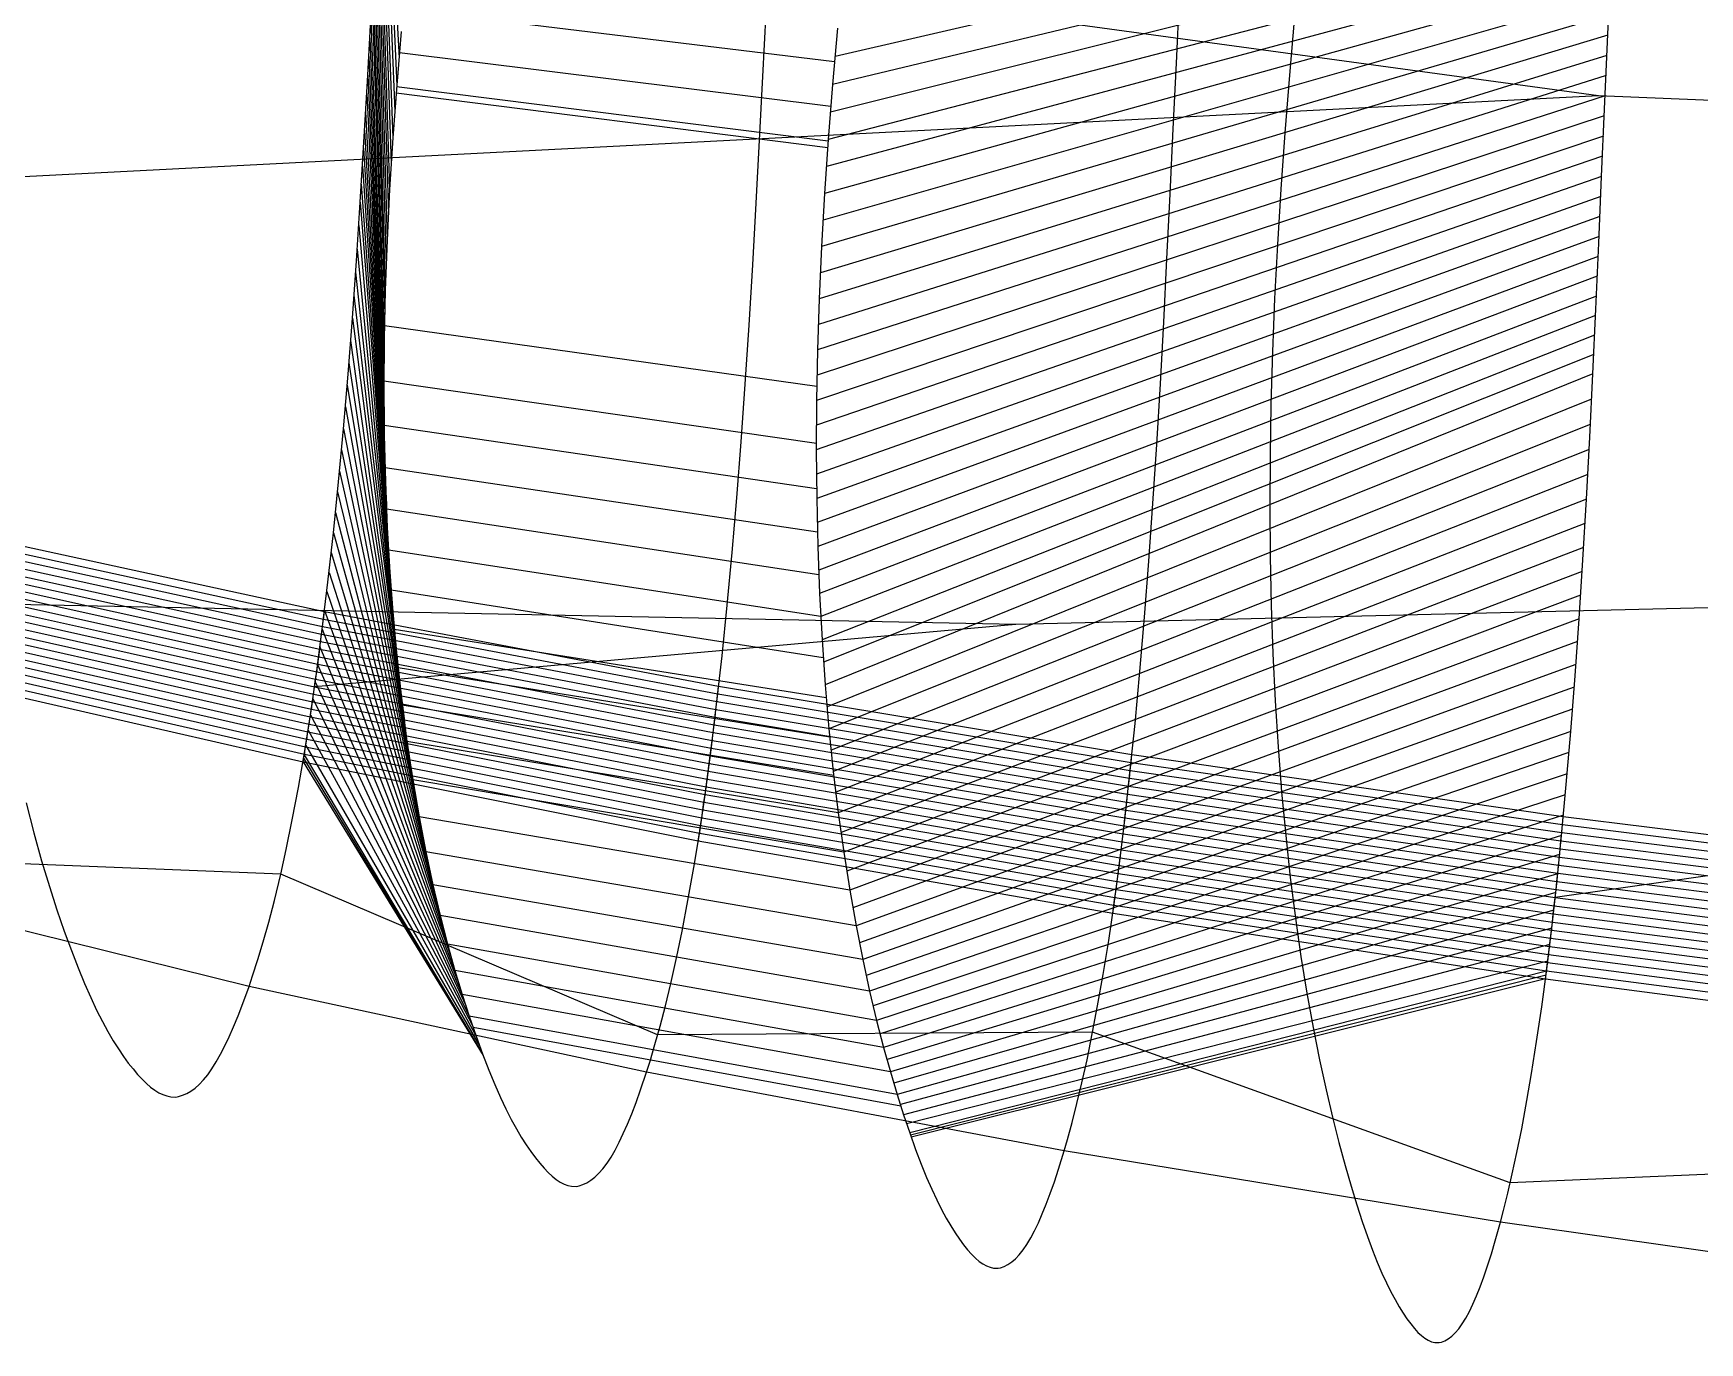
# Model space of a CAD drawing. Extents: x -427 to 427, y 0 to 209.
# Drawn here: x -303.1 to -225.8, y 16.3 to 77.1 of the extents above; entities that cross this region are included whole.
import ezdxf

# ---------------------------------------------------------------- set-up
doc = ezdxf.new("R2010")
doc.units = 0

msp = doc.modelspace()

# ---------------------------------------------------------------- linework, layer by layer
at = {"layer": 'default', "color": 3, "linetype": 'CONTINUOUS'}
for p, q in [((-230.472, 74.149, 360.94), (-349.697, 90.433, 255.488)), ((-230.056, 76.65, 65.125), (-229.923, 79.741, 65.165)), ((-250.062, 75.667, 75.296), (-249.916, 78.711, 75.333)), ((-287.609, 74.831, 97.842), (-287.444, 77.703, 97.867)), ((-269.254, 75.045, 86.235), (-269.097, 78.018, 86.265)), ((-230.191, 73.536, 65.083), (-230.056, 76.65, 65.125)), ((-269.41, 72.09, 86.205), (-269.254, 75.045, 86.235)), ((-250.208, 72.617, 75.26), (-250.062, 75.667, 75.296)), ((-287.775, 71.999, 97.812), (-287.609, 74.831, 97.842)), ((-230.472, 74.149, 360.94), (-315.382, 69.785, 225.399)), ((-230.326, 70.416, 65.041), (-230.191, 73.536, 65.083)), ((-287.944, 69.22, 97.773), (-287.775, 71.999, 97.812)), ((-269.567, 69.175, 86.17), (-269.41, 72.09, 86.205)), ((-250.353, 69.584, 75.224), (-250.208, 72.617, 75.26)), ((-230.461, 67.313, 64.999), (-230.326, 70.416, 65.041)), ((-288.121, 66.5, 97.718), (-287.944, 69.22, 97.773)), ((-269.728, 66.315, 86.124), (-269.567, 69.175, 86.17)), ((-250.5, 66.593, 75.182), (-250.353, 69.584, 75.224)), ((-230.596, 64.253, 64.952), (-230.461, 67.313, 64.999)), ((-250.65, 63.659, 75.129), (-250.5, 66.593, 75.182)), ((-288.309, 63.839, 97.645), (-288.121, 66.5, 97.718)), ((-269.897, 63.516, 86.063), (-269.728, 66.315, 86.124)), ((-230.735, 61.251, 64.893), (-230.596, 64.253, 64.952)), ((-288.508, 61.239, 97.55), (-288.309, 63.839, 97.645)), ((-270.075, 60.778, 85.981), (-269.897, 63.516, 86.063)), ((-250.807, 60.788, 75.06), (-250.65, 63.659, 75.129)), ((-288.72, 58.706, 97.431), (-288.508, 61.239, 97.55)), ((-230.881, 58.313, 64.817), (-230.735, 61.251, 64.893)), ((-270.264, 58.101, 85.877), (-270.075, 60.778, 85.981)), ((-250.974, 57.978, 74.97), (-250.807, 60.788, 75.06)), ((-288.946, 56.249, 97.287), (-288.72, 58.706, 97.431)), ((-270.466, 55.495, 85.748), (-270.264, 58.101, 85.877)), ((-231.035, 55.439, 64.718), (-230.881, 58.313, 64.817)), ((-251.151, 55.231, 74.855), (-250.974, 57.978, 74.97)), ((-289.187, 53.873, 97.116), (-288.946, 56.249, 97.287)), ((-270.682, 52.966, 85.592), (-270.466, 55.495, 85.748)), ((-251.339, 52.557, 74.715), (-251.151, 55.231, 74.855)), ((-231.199, 52.629, 64.595), (-231.035, 55.439, 64.718)), ((-289.44, 51.588, 96.92), (-289.187, 53.873, 97.116)), ((-270.911, 50.52, 85.407), (-270.682, 52.966, 85.592)), ((-231.374, 49.892, 64.444), (-231.199, 52.629, 64.595)), ((-251.541, 49.962, 74.546), (-251.339, 52.557, 74.715)), ((-289.704, 49.41, 96.701), (-289.44, 51.588, 96.92)), ((-167.082, 51.797, 294.423), (-257.508, 49.631, 162.444)), ((-271.152, 48.168, 85.196), (-270.911, 50.52, 85.407)), ((-251.756, 47.451, 74.347), (-251.541, 49.962, 74.546)), ((-231.56, 47.236, 64.263), (-231.374, 49.892, 64.444)), ((-289.975, 47.351, 96.462), (-289.704, 49.41, 96.701)), ((-271.404, 45.925, 84.961), (-271.152, 48.168, 85.196)), ((-290.25, 45.428, 96.207), (-289.975, 47.351, 96.462)), ((-251.982, 45.037, 74.12), (-251.756, 47.451, 74.347)), ((-231.759, 44.667, 64.052), (-231.56, 47.236, 64.263)), ((-271.663, 43.805, 84.704), (-271.404, 45.925, 84.961)), ((-290.526, 43.666, 95.941), (-290.25, 45.428, 96.207)), ((-252.218, 42.736, 73.868), (-251.982, 45.037, 74.12)), ((-231.969, 42.197, 63.81), (-231.759, 44.667, 64.052)), ((-290.806, 42.056, 95.656), (-290.526, 43.666, 95.941)), ((-271.926, 41.827, 84.432), (-271.663, 43.805, 84.704)), ((-252.461, 40.56, 73.594), (-252.218, 42.736, 73.868)), ((-291.096, 40.568, 95.349), (-290.806, 42.056, 95.656)), ((-272.189, 40.011, 84.147), (-271.926, 41.827, 84.432)), ((-232.188, 39.842, 63.542), (-231.969, 42.197, 63.81)), ((-291.384, 39.192, 95.036), (-291.096, 40.568, 95.349)), ((-252.708, 38.529, 73.303), (-252.461, 40.56, 73.594)), ((-272.457, 38.354, 83.842), (-272.189, 40.011, 84.147)), ((-232.414, 37.615, 63.252), (-232.188, 39.842, 63.542)), ((-291.636, 38.038, 94.757), (-291.384, 39.192, 95.036)), ((-272.734, 36.822, 83.515), (-272.457, 38.354, 83.842)), ((-252.955, 36.666, 72.998), (-252.708, 38.529, 73.303)), ((-232.642, 35.536, 62.944), (-232.414, 37.615, 63.252)), ((-273.009, 35.404, 83.181), (-272.734, 36.822, 83.515)), ((-253.206, 34.964, 72.674), (-252.955, 36.666, 72.998)), ((-273.251, 34.215, 82.883), (-273.009, 35.404, 83.181)), ((-253.466, 33.391, 72.325), (-253.206, 34.964, 72.674)), ((-232.871, 33.629, 62.622), (-232.642, 35.536, 62.944)), ((-253.725, 31.935, 71.97), (-253.466, 33.391, 72.325)), ((-233.105, 31.888, 62.279), (-232.871, 33.629, 62.622)), ((-253.952, 30.715, 71.654), (-253.725, 31.935, 71.97)), ((-233.346, 30.277, 61.911), (-233.105, 31.888, 62.279)), ((-233.586, 28.787, 61.536), (-233.346, 30.277, 61.911)), ((-233.797, 27.537, 61.203), (-233.586, 28.787, 61.536))]:
    msp.add_line(p, q, dxfattribs=at)
at = {"layer": 'default', "color": 5, "linetype": 'CONTINUOUS'}
for p, q in [((-286.812, 88.884, 97.952), (-286.142, 75.897, 59.26)), ((-286.859, 88.035, 97.948), (-286.249, 74.652, 59.183)), ((-286.905, 87.185, 97.943), (-286.339, 73.43, 59.128)), ((-286.952, 86.336, 97.939), (-286.43, 72.209, 59.074)), ((-287, 85.477, 97.932), (-286.505, 71.01, 59.043)), ((-287.049, 84.619, 97.925), (-286.58, 69.811, 59.013)), ((-287.098, 83.761, 97.919), (-286.638, 68.633, 59.006)), ((-287.147, 82.898, 97.911), (-286.697, 67.455, 59)), ((-287.197, 82.033, 97.904), (-286.739, 66.297, 59.019)), ((-287.246, 81.168, 97.896), (-286.78, 65.139, 59.038)), ((-287.296, 80.303, 97.888), (-286.806, 64, 59.082)), ((-287.345, 79.436, 97.881), (-286.831, 62.861, 59.127)), ((-287.395, 78.57, 97.874), (-286.839, 61.74, 59.197)), ((-287.444, 77.703, 97.867), (-286.847, 60.62, 59.267)), ((-244.584, 77.852, 35.694), (-244.82, 75.114, 35.419)), ((-287.494, 76.842, 97.859), (-286.837, 59.518, 59.363)), ((-286.036, 77.143, 59.338), (-286.249, 74.652, 59.183)), ((-265.794, 77.291, 47.051), (-266.021, 74.678, 46.836)), ((-287.543, 75.98, 97.852), (-286.828, 58.416, 59.459)), ((-287.592, 75.118, 97.844), (-286.802, 57.333, 59.581)), ((-244.82, 75.114, 35.419), (-245.031, 72.44, 35.19)), ((-287.642, 74.265, 97.836), (-286.776, 56.249, 59.703)), ((-286.249, 74.652, 59.183), (-286.43, 72.209, 59.074)), ((-266.021, 74.678, 46.836), (-266.221, 72.121, 46.668)), ((-287.692, 73.415, 97.827), (-286.732, 55.185, 59.851)), ((-287.742, 72.565, 97.818), (-286.689, 54.12, 59.998)), ((-286.43, 72.209, 59.074), (-286.58, 69.811, 59.013)), ((-266.221, 72.121, 46.668), (-266.39, 69.615, 46.55)), ((-245.031, 72.44, 35.19), (-245.216, 69.824, 35.011)), ((-287.792, 71.721, 97.808), (-286.629, 53.077, 60.171)), ((-287.843, 70.887, 97.796), (-286.569, 52.033, 60.344)), ((-287.893, 70.053, 97.784), (-286.493, 51.013, 60.541)), ((-286.58, 69.811, 59.013), (-286.697, 67.455, 59)), ((-266.39, 69.615, 46.55), (-266.53, 67.155, 46.481)), ((-245.216, 69.824, 35.011), (-245.373, 67.259, 34.883)), ((-287.944, 69.22, 97.773), (-286.416, 49.993, 60.738)), ((-288.015, 68.132, 97.751), (-286.324, 48.998, 60.958)), ((-286.697, 67.455, 59), (-286.78, 65.139, 59.038)), ((-288.086, 67.044, 97.729), (-286.232, 48.004, 61.179)), ((-266.53, 67.155, 46.481), (-266.639, 64.738, 46.465)), ((-245.373, 67.259, 34.883), (-245.503, 64.742, 34.808)), ((-288.159, 65.968, 97.704), (-286.124, 47.038, 61.421)), ((-286.78, 65.139, 59.038), (-286.831, 62.861, 59.127)), ((-288.234, 64.904, 97.674), (-286.017, 46.072, 61.664)), ((-266.639, 64.738, 46.465), (-266.717, 62.361, 46.501)), ((-245.503, 64.742, 34.808), (-245.603, 62.269, 34.788)), ((-288.309, 63.839, 97.645), (-285.895, 45.138, 61.927)), ((-288.389, 62.799, 97.607), (-285.774, 44.204, 62.19)), ((-286.831, 62.861, 59.127), (-286.847, 60.62, 59.267)), ((-266.717, 62.361, 46.501), (-266.763, 60.024, 46.591)), ((-245.603, 62.269, 34.788), (-245.675, 59.839, 34.823)), ((-288.468, 61.759, 97.569), (-285.64, 43.308, 62.47)), ((-288.551, 60.732, 97.526), (-285.505, 42.411, 62.75)), ((-286.847, 60.62, 59.267), (-286.828, 58.416, 59.459)), ((-288.635, 59.719, 97.479), (-285.36, 41.556, 63.045)), ((-266.763, 60.024, 46.591), (-266.776, 57.726, 46.736)), ((-245.675, 59.839, 34.823), (-245.717, 57.448, 34.915)), ((-288.72, 58.706, 97.431), (-285.214, 40.701, 63.34)), ((-286.828, 58.416, 59.459), (-286.776, 56.249, 59.703)), ((-288.811, 57.724, 97.374), (-285.058, 39.891, 63.649)), ((-266.776, 57.726, 46.736), (-266.758, 55.465, 46.935)), ((-245.717, 57.448, 34.915), (-245.729, 55.097, 35.064)), ((-288.901, 56.741, 97.316), (-284.902, 39.081, 63.957)), ((-288.994, 55.774, 97.253), (-284.738, 38.317, 64.275)), ((-286.776, 56.249, 59.703), (-286.689, 54.12, 59.998)), ((-266.758, 55.465, 46.935), (-266.707, 53.243, 47.19)), ((-245.729, 55.097, 35.064), (-245.712, 52.785, 35.271)), ((-289.09, 54.823, 97.185), (-284.574, 37.554, 64.593)), ((-289.187, 53.873, 97.116), (-284.404, 36.84, 64.916)), ((-286.689, 54.12, 59.998), (-286.569, 52.033, 60.344)), ((-289.288, 52.959, 97.038), (-284.235, 36.126, 65.24)), ((-266.707, 53.243, 47.19), (-266.624, 51.06, 47.499)), ((-245.712, 52.785, 35.271), (-245.664, 50.512, 35.535)), ((-289.389, 52.045, 96.959), (-284.062, 35.463, 65.563)), ((-286.569, 52.033, 60.344), (-286.416, 49.993, 60.738)), ((-289.493, 51.152, 96.876), (-283.89, 34.801, 65.886)), ((-266.624, 51.06, 47.499), (-266.51, 48.919, 47.86)), ((-257.508, 49.631, 162.444), (-307.451, 50.618, 108.699)), ((-289.598, 50.281, 96.788), (-283.718, 34.191, 66.206)), ((-245.664, 50.512, 35.535), (-245.586, 48.279, 35.857)), ((-257.508, 49.631, 162.444), (-290.063, 46.737, 96.381)), ((-286.416, 49.993, 60.738), (-286.232, 48.004, 61.179)), ((-289.704, 49.41, 96.701), (-283.546, 33.58, 66.525)), ((-266.51, 48.919, 47.86), (-266.365, 46.827, 48.274)), ((-289.812, 48.586, 96.605), (-283.377, 33.022, 66.836)), ((-286.232, 48.004, 61.179), (-286.017, 46.072, 61.664)), ((-245.586, 48.279, 35.857), (-245.48, 46.091, 36.234)), ((-289.921, 47.762, 96.51), (-283.208, 32.464, 67.147)), ((-290.03, 46.966, 96.411), (-283.044, 31.956, 67.445)), ((-266.365, 46.827, 48.274), (-266.19, 44.788, 48.737)), ((-290.14, 46.197, 96.309), (-282.88, 31.448, 67.744)), ((-286.017, 46.072, 61.664), (-285.774, 44.204, 62.19)), ((-245.48, 46.091, 36.234), (-245.344, 43.952, 36.666)), ((-290.25, 45.428, 96.207), (-282.723, 30.988, 68.029)), ((-290.361, 44.723, 96.101), (-282.566, 30.528, 68.313)), ((-285.774, 44.204, 62.19), (-285.505, 42.411, 62.75)), ((-266.19, 44.788, 48.737), (-265.987, 42.808, 49.246)), ((-290.569, 43.419, 95.897), (-282.251, 29.661, 68.879)), ((-290.54, 43.583, 95.926), (-282.266, 29.7, 68.852)), ((-290.471, 44.018, 95.994), (-282.416, 30.114, 68.583)), ((-245.344, 43.952, 36.666), (-245.181, 41.867, 37.15)), ((-290.598, 43.254, 95.868), (-282.236, 29.622, 68.906)), ((-265.987, 42.808, 49.246), (-265.757, 40.894, 49.799)), ((-285.505, 42.411, 62.75), (-285.214, 40.701, 63.34)), ((-245.181, 41.867, 37.15), (-244.991, 39.842, 37.683)), ((-303.443, 41.345, 77.514), (-303.09, 39.955, 78.125)), ((-203.216, 41.132, 138.922), (-232.487, 36.952, 63.154)), ((-285.214, 40.701, 63.34), (-284.902, 39.081, 63.957)), ((-265.757, 40.894, 49.799), (-265.503, 39.055, 50.388)), ((-303.09, 39.955, 78.125), (-302.731, 38.665, 78.736)), ((-244.991, 39.842, 37.683), (-244.777, 37.886, 38.261)), ((-284.902, 39.081, 63.957), (-284.574, 37.554, 64.593)), ((-265.503, 39.055, 50.388), (-265.227, 37.303, 51.01)), ((-302.731, 38.665, 78.736), (-302.373, 37.477, 79.339)), ((-302.373, 37.477, 79.339), (-302.021, 36.39, 79.926)), ((-284.574, 37.554, 64.593), (-284.235, 36.126, 65.24)), ((-265.227, 37.303, 51.01), (-264.932, 35.643, 51.659)), ((-244.777, 37.886, 38.261), (-244.54, 36.007, 38.877)), ((-302.021, 36.39, 79.926), (-301.679, 35.401, 80.491)), ((-284.235, 36.126, 65.24), (-283.89, 34.801, 65.886)), ((-264.932, 35.643, 51.659), (-264.622, 34.078, 52.329)), ((-244.54, 36.007, 38.877), (-244.284, 34.216, 39.528)), ((-301.679, 35.401, 80.491), (-301.352, 34.505, 81.028)), ((-301.352, 34.505, 81.028), (-301.04, 33.698, 81.538)), ((-283.89, 34.801, 65.886), (-283.546, 33.58, 66.525)), ((-264.622, 34.078, 52.329), (-264.302, 32.615, 53.01)), ((-244.284, 34.216, 39.528), (-244.009, 32.519, 40.208)), ((-301.04, 33.698, 81.538), (-300.741, 32.973, 82.022)), ((-283.546, 33.58, 66.525), (-283.208, 32.464, 67.147)), ((-300.741, 32.973, 82.022), (-300.454, 32.322, 82.483)), ((-293.39, 32.036, 92.675), (-293.105, 32.836, 93.027)), ((-264.302, 32.615, 53.01), (-263.976, 31.258, 53.692)), ((-244.009, 32.519, 40.208), (-243.72, 30.921, 40.91)), ((-300.454, 32.322, 82.483), (-300.178, 31.737, 82.924)), ((-300.178, 31.737, 82.924), (-299.912, 31.211, 83.346)), ((-293.608, 31.476, 92.403), (-293.39, 32.036, 92.675)), ((-283.208, 32.464, 67.147), (-282.88, 31.448, 67.744)), ((-299.912, 31.211, 83.346), (-299.655, 30.738, 83.75)), ((-294.03, 30.501, 91.866), (-293.822, 30.967, 92.132)), ((-293.822, 30.967, 92.132), (-293.608, 31.476, 92.403)), ((-282.88, 31.448, 67.744), (-282.566, 30.528, 68.313)), ((-263.976, 31.258, 53.692), (-263.652, 30.008, 54.364)), ((-299.655, 30.738, 83.75), (-299.407, 30.314, 84.138)), ((-299.407, 30.314, 84.138), (-299.166, 29.933, 84.513)), ((-294.232, 30.073, 91.608), (-294.03, 30.501, 91.866)), ((-282.566, 30.528, 68.313), (-282.266, 29.7, 68.852)), ((-243.72, 30.921, 40.91), (-243.422, 29.426, 41.623)), ((-299.166, 29.933, 84.513), (-298.933, 29.59, 84.874)), ((-298.933, 29.59, 84.874), (-298.707, 29.281, 85.223)), ((-294.627, 29.333, 91.093), (-294.43, 29.684, 91.351)), ((-294.43, 29.684, 91.351), (-294.232, 30.073, 91.608)), ((-282.266, 29.7, 68.852), (-281.978, 28.955, 69.365)), ((-263.652, 30.008, 54.364), (-263.332, 28.865, 55.02)), ((-243.422, 29.426, 41.623), (-243.119, 28.039, 42.337)), ((-298.707, 29.281, 85.223), (-298.488, 29.004, 85.559)), ((-298.488, 29.004, 85.559), (-298.275, 28.755, 85.883)), ((-298.275, 28.755, 85.883), (-298.069, 28.531, 86.197)), ((-295.216, 28.495, 90.307), (-295.02, 28.739, 90.572)), ((-295.02, 28.739, 90.572), (-294.824, 29.018, 90.834)), ((-294.824, 29.018, 90.834), (-294.627, 29.333, 91.093)), ((-281.978, 28.955, 69.365), (-281.703, 28.287, 69.854)), ((-274.929, 28.032, 80.666), (-274.656, 28.857, 81.04)), ((-263.332, 28.865, 55.02), (-263.023, 27.825, 55.65)), ((-298.069, 28.531, 86.197), (-297.868, 28.333, 86.501)), ((-297.868, 28.333, 86.501), (-297.671, 28.163, 86.797)), ((-297.671, 28.163, 86.797), (-297.477, 28.019, 87.087)), ((-297.477, 28.019, 87.087), (-297.286, 27.902, 87.37)), ((-297.286, 27.902, 87.37), (-297.099, 27.813, 87.646)), ((-296.189, 27.785, 88.958), (-295.999, 27.867, 89.226)), ((-295.999, 27.867, 89.226), (-295.806, 27.976, 89.496)), ((-295.806, 27.976, 89.496), (-295.61, 28.115, 89.767)), ((-295.61, 28.115, 89.767), (-295.414, 28.288, 90.038)), ((-295.414, 28.288, 90.038), (-295.216, 28.495, 90.307)), ((-281.703, 28.287, 69.854), (-281.438, 27.687, 70.32)), ((-275.137, 27.454, 80.377), (-274.929, 28.032, 80.666)), ((-243.119, 28.039, 42.337), (-242.817, 26.763, 43.043)), ((-297.099, 27.813, 87.646), (-296.915, 27.752, 87.915)), ((-296.915, 27.752, 87.915), (-296.734, 27.716, 88.178)), ((-296.734, 27.716, 88.178), (-296.502, 27.704, 88.514)), ((-296.502, 27.704, 88.514), (-296.375, 27.73, 88.695)), ((-296.375, 27.73, 88.695), (-296.189, 27.785, 88.958)), ((-281.438, 27.687, 70.32), (-281.182, 27.148, 70.767)), ((-281.182, 27.148, 70.767), (-280.936, 26.662, 71.195)), ((-275.342, 26.93, 80.089), (-275.137, 27.454, 80.377)), ((-263.023, 27.825, 55.65), (-262.726, 26.883, 56.249)), ((-280.936, 26.662, 71.195), (-280.698, 26.227, 71.607)), ((-275.735, 26.008, 79.531), (-275.542, 26.449, 79.806)), ((-275.542, 26.449, 79.806), (-275.342, 26.93, 80.089)), ((-262.726, 26.883, 56.249), (-262.443, 26.035, 56.818)), ((-242.817, 26.763, 43.043), (-242.519, 25.595, 43.729)), ((-280.698, 26.227, 71.607), (-280.467, 25.836, 72.004)), ((-280.467, 25.836, 72.004), (-280.243, 25.485, 72.387)), ((-276.114, 25.244, 78.984), (-275.925, 25.606, 79.259)), ((-275.925, 25.606, 79.259), (-275.735, 26.008, 79.531)), ((-262.443, 26.035, 56.818), (-262.172, 25.273, 57.359)), ((-242.519, 25.595, 43.729), (-242.231, 24.533, 44.39)), ((-280.243, 25.485, 72.387), (-280.026, 25.168, 72.756)), ((-280.026, 25.168, 72.756), (-279.816, 24.884, 73.112)), ((-279.816, 24.884, 73.112), (-279.612, 24.629, 73.456)), ((-276.49, 24.631, 78.431), (-276.302, 24.919, 78.709)), ((-276.302, 24.919, 78.709), (-276.114, 25.244, 78.984)), ((-262.172, 25.273, 57.359), (-261.912, 24.589, 57.874)), ((-255.53, 24.363, 69.301), (-255.273, 25.211, 69.698)), ((-279.612, 24.629, 73.456), (-279.414, 24.4, 73.789)), ((-279.414, 24.4, 73.789), (-279.221, 24.198, 74.111)), ((-279.221, 24.198, 74.111), (-279.032, 24.024, 74.425)), ((-279.032, 24.024, 74.425), (-278.846, 23.877, 74.732)), ((-277.243, 23.841, 77.288), (-277.056, 23.986, 77.576)), ((-277.056, 23.986, 77.576), (-276.867, 24.165, 77.863)), ((-276.867, 24.165, 77.863), (-276.678, 24.379, 78.149)), ((-276.678, 24.379, 78.149), (-276.49, 24.631, 78.431)), ((-261.912, 24.589, 57.874), (-261.662, 23.975, 58.366)), ((-255.725, 23.77, 68.995), (-255.53, 24.363, 69.301)), ((-242.231, 24.533, 44.39), (-241.955, 23.571, 45.018)), ((-278.846, 23.877, 74.732), (-278.663, 23.757, 75.032)), ((-278.663, 23.757, 75.032), (-278.483, 23.667, 75.325)), ((-278.483, 23.667, 75.325), (-278.307, 23.605, 75.611)), ((-278.307, 23.605, 75.611), (-278.134, 23.569, 75.89)), ((-278.134, 23.569, 75.89), (-277.91, 23.558, 76.246)), ((-277.91, 23.558, 76.246), (-277.789, 23.585, 76.438)), ((-277.789, 23.585, 76.438), (-277.611, 23.643, 76.717)), ((-277.611, 23.643, 76.717), (-277.429, 23.728, 77.001)), ((-277.429, 23.728, 77.001), (-277.243, 23.841, 77.288)), ((-261.662, 23.975, 58.366), (-261.421, 23.422, 58.838)), ((-261.421, 23.422, 58.838), (-261.189, 22.926, 59.289)), ((-256.106, 22.737, 68.39), (-255.918, 23.23, 68.69)), ((-255.918, 23.23, 68.69), (-255.725, 23.77, 68.995)), ((-241.955, 23.571, 45.018), (-241.692, 22.705, 45.615)), ((-261.189, 22.926, 59.289), (-260.964, 22.481, 59.724)), ((-260.964, 22.481, 59.724), (-260.746, 22.081, 60.143)), ((-256.288, 22.283, 68.098), (-256.106, 22.737, 68.39)), ((-241.692, 22.705, 45.615), (-241.44, 21.927, 46.182)), ((-260.746, 22.081, 60.143), (-260.535, 21.722, 60.547)), ((-260.535, 21.722, 60.547), (-260.33, 21.399, 60.937)), ((-256.644, 21.497, 67.519), (-256.467, 21.869, 67.81)), ((-256.467, 21.869, 67.81), (-256.288, 22.283, 68.098)), ((-241.44, 21.927, 46.182), (-241.198, 21.229, 46.722)), ((-235.263, 21.032, 58.724), (-235.024, 21.9, 59.142)), ((-260.33, 21.399, 60.937), (-260.132, 21.108, 61.313)), ((-260.132, 21.108, 61.313), (-259.94, 20.848, 61.676)), ((-256.998, 20.866, 66.933), (-256.821, 21.163, 67.227)), ((-256.821, 21.163, 67.227), (-256.644, 21.497, 67.519)), ((-241.198, 21.229, 46.722), (-240.965, 20.602, 47.239)), ((-235.445, 20.424, 58.401), (-235.263, 21.032, 58.724)), ((-259.94, 20.848, 61.676), (-259.753, 20.614, 62.027)), ((-259.753, 20.614, 62.027), (-259.571, 20.408, 62.367)), ((-259.571, 20.408, 62.367), (-259.393, 20.23, 62.699)), ((-259.393, 20.23, 62.699), (-259.218, 20.08, 63.023)), ((-257.708, 20.052, 65.724), (-257.531, 20.202, 66.029)), ((-257.531, 20.202, 66.029), (-257.354, 20.386, 66.333)), ((-257.354, 20.386, 66.333), (-257.176, 20.607, 66.635)), ((-257.176, 20.607, 66.635), (-256.998, 20.866, 66.933)), ((-240.965, 20.602, 47.239), (-240.741, 20.039, 47.733)), ((-235.624, 19.872, 58.08), (-235.445, 20.424, 58.401)), ((-259.218, 20.08, 63.023), (-259.045, 19.958, 63.34)), ((-259.045, 19.958, 63.34), (-258.876, 19.867, 63.65)), ((-258.876, 19.867, 63.65), (-258.71, 19.804, 63.952)), ((-258.71, 19.804, 63.952), (-258.546, 19.768, 64.246)), ((-258.546, 19.768, 64.246), (-258.336, 19.759, 64.623)), ((-258.336, 19.759, 64.623), (-258.221, 19.786, 64.826)), ((-258.221, 19.786, 64.826), (-258.054, 19.847, 65.121)), ((-258.054, 19.847, 65.121), (-257.882, 19.935, 65.421)), ((-257.882, 19.935, 65.421), (-257.708, 20.052, 65.724)), ((-240.741, 20.039, 47.733), (-240.525, 19.532, 48.207)), ((-240.525, 19.532, 48.207), (-240.316, 19.078, 48.663)), ((-235.968, 18.9, 57.458), (-235.799, 19.365, 57.765)), ((-235.799, 19.365, 57.765), (-235.624, 19.872, 58.08)), ((-240.316, 19.078, 48.663), (-240.113, 18.67, 49.102)), ((-240.113, 18.67, 49.102), (-239.916, 18.304, 49.526)), ((-236.133, 18.476, 57.154), (-235.968, 18.9, 57.458)), ((-239.916, 18.304, 49.526), (-239.726, 17.974, 49.935)), ((-239.726, 17.974, 49.935), (-239.542, 17.679, 50.33)), ((-236.463, 17.752, 56.542), (-236.299, 18.095, 56.849)), ((-236.299, 18.095, 56.849), (-236.133, 18.476, 57.154)), ((-239.542, 17.679, 50.33), (-239.363, 17.413, 50.711)), ((-239.363, 17.413, 50.711), (-239.189, 17.175, 51.079)), ((-239.189, 17.175, 51.079), (-239.02, 16.965, 51.436)), ((-236.958, 16.955, 55.602), (-236.793, 17.182, 55.919)), ((-236.793, 17.182, 55.919), (-236.628, 17.447, 56.232)), ((-236.628, 17.447, 56.232), (-236.463, 17.752, 56.542)), ((-239.02, 16.965, 51.436), (-238.854, 16.784, 51.785)), ((-238.854, 16.784, 51.785), (-238.691, 16.632, 52.125)), ((-238.691, 16.632, 52.125), (-238.531, 16.508, 52.458)), ((-238.531, 16.508, 52.458), (-238.373, 16.415, 52.783)), ((-238.373, 16.415, 52.783), (-238.219, 16.352, 53.1)), ((-238.219, 16.352, 53.1), (-238.067, 16.316, 53.409)), ((-238.067, 16.316, 53.409), (-237.871, 16.307, 53.805)), ((-237.871, 16.307, 53.805), (-237.765, 16.337, 54.018)), ((-237.765, 16.337, 54.018), (-237.609, 16.399, 54.327)), ((-237.609, 16.399, 54.327), (-237.45, 16.49, 54.643)), ((-237.45, 16.49, 54.643), (-237.287, 16.611, 54.962)), ((-237.287, 16.611, 54.962), (-237.123, 16.765, 55.282)), ((-237.123, 16.765, 55.282), (-236.958, 16.955, 55.602))]:
    msp.add_line(p, q, dxfattribs=at)
at = {"layer": 'default', "color": 1, "linetype": 'CONTINUOUS'}
for p, q in [((-229.738, 84.313, 65.201), (-265.907, 75.984, 46.944)), ((-229.773, 83.405, 65.197), (-266.021, 74.678, 46.836)), ((-229.809, 82.494, 65.192), (-266.121, 73.4, 46.752)), ((-229.847, 81.576, 65.183), (-266.221, 72.121, 46.668)), ((-229.885, 80.658, 65.174), (-266.306, 70.868, 46.609)), ((-229.923, 79.741, 65.165), (-266.39, 69.615, 46.55)), ((-229.963, 78.814, 65.153), (-266.46, 68.385, 46.515)), ((-230.003, 77.887, 65.141), (-266.53, 67.155, 46.481)), ((-230.043, 76.959, 65.129), (-266.585, 65.946, 46.473)), ((-230.083, 76.028, 65.117), (-266.639, 64.738, 46.465)), ((-230.124, 75.093, 65.104), (-266.678, 63.55, 46.483)), ((-230.164, 74.159, 65.091), (-266.717, 62.361, 46.501)), ((-36.418, 66.126, 602.557), (-230.472, 74.149, 360.94)), ((-230.205, 73.224, 65.079), (-266.74, 61.193, 46.546)), ((-230.245, 72.288, 65.066), (-266.763, 60.024, 46.591)), ((-230.286, 71.352, 65.054), (-266.769, 58.875, 46.663)), ((-230.326, 70.416, 65.041), (-266.776, 57.726, 46.736)), ((-230.367, 69.485, 65.029), (-266.767, 56.596, 46.835)), ((-230.407, 68.554, 65.016), (-266.758, 55.465, 46.935)), ((-230.447, 67.624, 65.003), (-266.732, 54.354, 47.062)), ((-230.488, 66.701, 64.99), (-266.707, 53.243, 47.19)), ((-230.529, 65.783, 64.975), (-266.666, 52.151, 47.344)), ((-230.569, 64.865, 64.961), (-266.624, 51.06, 47.499)), ((-230.61, 63.953, 64.946), (-266.567, 49.99, 47.679)), ((-230.652, 63.053, 64.928), (-266.51, 48.919, 47.86)), ((-230.694, 62.152, 64.91), (-266.438, 47.873, 48.067)), ((-230.735, 61.251, 64.893), (-266.365, 46.827, 48.274)), ((-230.794, 60.076, 64.862), (-266.278, 45.808, 48.505)), ((-230.852, 58.901, 64.832), (-266.19, 44.788, 48.737)), ((-230.912, 57.739, 64.797), (-266.089, 43.798, 48.992)), ((-230.973, 56.589, 64.758), (-265.987, 42.808, 49.246)), ((-231.035, 55.439, 64.718), (-265.872, 41.851, 49.523)), ((-231.1, 54.315, 64.669), (-265.757, 40.894, 49.799)), ((-231.166, 53.191, 64.619), (-265.63, 39.974, 50.094)), ((-231.234, 52.081, 64.565), (-265.503, 39.055, 50.388)), ((-231.304, 50.987, 64.504), (-265.365, 38.179, 50.699)), ((-231.374, 49.892, 64.444), (-265.227, 37.303, 51.01)), ((-231.448, 48.83, 64.372), (-265.08, 36.473, 51.335)), ((-231.523, 47.767, 64.3), (-264.932, 35.643, 51.659)), ((-231.6, 46.722, 64.221), (-264.777, 34.861, 51.994)), ((-231.68, 45.695, 64.136), (-264.622, 34.078, 52.329)), ((-231.759, 44.667, 64.052), (-264.462, 33.347, 52.67)), ((-231.843, 43.679, 63.955), (-264.302, 32.615, 53.01)), ((-231.927, 42.691, 63.859), (-264.139, 31.937, 53.351)), ((-232.013, 41.726, 63.757), (-263.976, 31.258, 53.692)), ((-232.101, 40.784, 63.649), (-263.814, 30.633, 54.028)), ((-232.188, 39.842, 63.542), (-263.652, 30.008, 54.364)), ((-291.636, 38.038, 94.757), (-310.045, 38.786, 106.185)), ((-232.278, 38.951, 63.426), (-263.492, 29.437, 54.692)), ((-291.924, 36.823, 94.433), (-291.636, 38.038, 94.757)), ((-274.141, 30.581, 81.733), (-291.636, 38.038, 94.757)), ((-232.369, 38.061, 63.31), (-263.332, 28.865, 55.02)), ((-293.105, 32.836, 93.027), (-310.602, 37.168, 105.578)), ((-232.459, 37.199, 63.19), (-263.177, 28.345, 55.335)), ((-292.189, 35.817, 94.125), (-291.924, 36.823, 94.433)), ((-232.551, 36.368, 63.067), (-263.023, 27.825, 55.65)), ((-292.448, 34.905, 93.82), (-292.189, 35.817, 94.125)), ((-292.696, 34.08, 93.523), (-292.448, 34.905, 93.82)), ((-232.642, 35.536, 62.944), (-262.874, 27.354, 55.95)), ((-292.936, 33.333, 93.233), (-292.696, 34.08, 93.523)), ((-273.526, 32.965, 82.538), (-273.251, 34.215, 82.883)), ((-232.734, 34.773, 62.815), (-262.726, 26.883, 56.249)), ((-293.105, 32.836, 93.027), (-292.936, 33.333, 93.233)), ((-232.826, 34.011, 62.686), (-262.585, 26.459, 56.534)), ((-232.883, 33.54, 62.604), (-262.443, 26.035, 56.818)), ((-232.907, 33.362, 62.569), (-262.409, 25.939, 56.886)), ((-274.656, 28.857, 81.04), (-293.105, 32.836, 93.027)), ((-273.78, 31.928, 82.21), (-273.526, 32.965, 82.538)), ((-232.931, 33.184, 62.534), (-262.375, 25.843, 56.954)), ((-274.027, 30.989, 81.885), (-273.78, 31.928, 82.21)), ((-274.265, 30.138, 81.569), (-274.027, 30.989, 81.885)), ((-253.952, 30.715, 71.654), (-274.141, 30.581, 81.733)), ((-254.21, 29.43, 71.287), (-253.952, 30.715, 71.654)), ((-234.574, 23.715, 59.916), (-253.952, 30.715, 71.654)), ((-274.494, 29.368, 81.26), (-274.265, 30.138, 81.569)), ((-254.449, 28.366, 70.939), (-254.21, 29.43, 71.287)), ((-274.656, 28.857, 81.04), (-274.494, 29.368, 81.26)), ((-255.273, 25.211, 69.698), (-274.656, 28.857, 81.04)), ((-254.681, 27.401, 70.594), (-254.449, 28.366, 70.939)), ((-254.905, 26.527, 70.258), (-254.681, 27.401, 70.594)), ((-234.037, 26.222, 60.816), (-233.797, 27.537, 61.203)), ((-255.121, 25.736, 69.931), (-254.905, 26.527, 70.258)), ((-255.273, 25.211, 69.698), (-255.121, 25.736, 69.931)), ((-234.259, 25.132, 60.449), (-234.037, 26.222, 60.816)), ((-235.024, 21.9, 59.142), (-255.273, 25.211, 69.698)), ((-234.475, 24.144, 60.085), (-234.259, 25.132, 60.449)), ((-234.683, 23.249, 59.732), (-234.475, 24.144, 60.085)), ((-212.8, 24.673, 51.578), (-234.574, 23.715, 59.916)), ((-234.883, 22.439, 59.387), (-234.683, 23.249, 59.732)), ((-235.024, 21.9, 59.142), (-234.883, 22.439, 59.387)), ((-213.921, 18.916, 49.418), (-235.024, 21.9, 59.142))]:
    msp.add_line(p, q, dxfattribs=at)
at = {"layer": 'default', "color": 30, "linetype": 'CONTINUOUS'}
for p, q in [((-265.93, 75.723, 46.922), (-285.938, 78.161, 59.417)), ((-266.101, 73.655, 46.769), (-286.121, 76.146, 59.276)), ((-266.247, 71.738, 46.65), (-286.276, 74.278, 59.166)), ((-266.226, 72.045, 46.665), (-286.254, 74.577, 59.179)), ((-266.75, 60.665, 46.566), (-286.817, 63.486, 59.102)), ((-266.774, 58.02, 46.719), (-286.844, 60.907, 59.25)), ((-266.762, 55.917, 46.895), (-286.832, 58.857, 59.42)), ((-266.722, 53.91, 47.113), (-286.791, 56.899, 59.63)), ((-266.657, 51.933, 47.375), (-286.724, 54.972, 59.88)), ((-266.567, 49.99, 47.679), (-286.629, 53.077, 60.171)), ((-266.452, 48.083, 48.026), (-286.508, 51.217, 60.501)), ((-266.313, 46.216, 48.413), (-286.361, 49.396, 60.87)), ((-266.15, 44.392, 48.839), (-286.189, 47.618, 61.276)), ((-265.964, 42.616, 49.302), (-285.993, 45.885, 61.717)), ((-265.757, 40.894, 49.799), (-285.774, 44.204, 62.19)), ((-265.503, 39.055, 50.388), (-285.505, 42.411, 62.75)), ((-265.227, 37.303, 51.01), (-285.214, 40.701, 63.34)), ((-264.932, 35.643, 51.659), (-284.902, 39.081, 63.957)), ((-264.622, 34.078, 52.329), (-284.574, 37.554, 64.593)), ((-264.302, 32.615, 53.01), (-284.235, 36.126, 65.24)), ((-263.976, 31.258, 53.692), (-283.89, 34.801, 65.886)), ((-263.652, 30.008, 54.364), (-283.546, 33.58, 66.525)), ((-263.332, 28.865, 55.02), (-283.208, 32.464, 67.147)), ((-263.023, 27.825, 55.65), (-282.88, 31.448, 67.744)), ((-262.853, 27.286, 55.993), (-282.7, 30.922, 68.07))]:
    msp.add_line(p, q, dxfattribs=at)
at = {"layer": 'default', "color": 2, "linetype": 'CONTINUOUS'}
for p, q in [((-307.02, 53.655, 109.038), (-289.648, 49.875, 96.748)), ((-306.976, 53.992, 109.07), (-289.605, 50.224, 96.783)), ((-307.158, 52.642, 108.932), (-289.78, 48.829, 96.633)), ((-307.11, 52.98, 108.97), (-289.735, 49.177, 96.674)), ((-307.063, 53.317, 109.005), (-289.69, 49.526, 96.712)), ((-307.253, 51.967, 108.858), (-289.872, 48.132, 96.553)), ((-307.205, 52.305, 108.895), (-289.826, 48.48, 96.593)), ((-307.348, 51.292, 108.783), (-289.964, 47.434, 96.472)), ((-307.301, 51.63, 108.82), (-289.918, 47.783, 96.512)), ((-307.503, 50.28, 108.656), (-290.113, 46.389, 96.335)), ((-307.451, 50.618, 108.699), (-290.063, 46.737, 96.381)), ((-307.399, 50.955, 108.742), (-290.013, 47.086, 96.427)), ((-307.606, 49.606, 108.571), (-290.213, 45.692, 96.242)), ((-307.554, 49.943, 108.613), (-290.163, 46.041, 96.289)), ((-289.735, 49.177, 96.674), (-289.69, 49.526, 96.712)), ((-289.69, 49.526, 96.712), (-289.648, 49.875, 96.748)), ((-289.69, 49.526, 96.712), (-271.391, 46.045, 84.973)), ((-289.69, 49.526, 96.712), (-289.648, 49.526, 96.748)), ((-289.648, 49.875, 96.748), (-289.605, 50.224, 96.783)), ((-289.648, 49.875, 96.748), (-271.35, 46.404, 85.011)), ((-289.648, 49.875, 96.748), (-289.605, 49.875, 96.783)), ((-289.605, 50.224, 96.783), (-271.31, 46.763, 85.049)), ((-307.716, 48.931, 108.478), (-290.318, 44.995, 96.142)), ((-307.659, 49.268, 108.526), (-290.264, 45.344, 96.195)), ((-289.826, 48.48, 96.593), (-289.78, 48.829, 96.633)), ((-289.78, 48.829, 96.633), (-289.735, 49.177, 96.674)), ((-289.78, 48.829, 96.633), (-271.477, 45.327, 84.888)), ((-289.78, 48.829, 96.633), (-289.735, 48.829, 96.674)), ((-289.735, 49.177, 96.674), (-271.433, 45.686, 84.932)), ((-289.735, 49.177, 96.674), (-289.69, 49.177, 96.712)), ((-307.829, 48.257, 108.38), (-290.427, 44.299, 96.037)), ((-307.772, 48.594, 108.429), (-290.373, 44.647, 96.089)), ((-289.918, 47.783, 96.512), (-289.872, 48.132, 96.553)), ((-289.872, 48.132, 96.553), (-289.826, 48.48, 96.593)), ((-289.872, 48.132, 96.553), (-271.565, 44.61, 84.802)), ((-289.872, 48.132, 96.553), (-289.826, 48.132, 96.593)), ((-289.826, 48.48, 96.593), (-271.521, 44.968, 84.845)), ((-289.826, 48.48, 96.593), (-289.78, 48.48, 96.633)), ((-308.005, 47.246, 108.224), (-290.598, 43.254, 95.868)), ((-307.943, 47.583, 108.281), (-290.537, 43.602, 95.93)), ((-307.885, 47.92, 108.331), (-290.481, 43.95, 95.984)), ((-290.013, 47.086, 96.427), (-289.964, 47.434, 96.472)), ((-289.964, 47.434, 96.472), (-289.918, 47.783, 96.512)), ((-289.964, 47.434, 96.472), (-271.653, 43.892, 84.715)), ((-289.964, 47.434, 96.472), (-289.918, 47.434, 96.512)), ((-289.918, 47.783, 96.512), (-271.609, 44.251, 84.758)), ((-289.918, 47.783, 96.512), (-289.872, 47.783, 96.553)), ((-290.113, 46.389, 96.335), (-290.063, 46.737, 96.381)), ((-290.063, 46.737, 96.381), (-290.013, 47.086, 96.427)), ((-290.063, 46.737, 96.381), (-271.747, 43.174, 84.617)), ((-290.063, 46.737, 96.381), (-290.013, 46.737, 96.427)), ((-290.013, 47.086, 96.427), (-271.7, 43.533, 84.667)), ((-290.013, 47.086, 96.427), (-289.964, 47.086, 96.472)), ((-271.391, 46.045, 84.973), (-271.35, 46.404, 85.011)), ((-271.35, 46.404, 85.011), (-271.31, 46.763, 85.049)), ((-271.35, 46.404, 85.011), (-252.168, 43.227, 73.922)), ((-271.35, 46.404, 85.011), (-271.31, 46.404, 85.049)), ((-271.31, 46.763, 85.049), (-252.13, 43.596, 73.962)), ((-290.264, 45.344, 96.195), (-290.213, 45.692, 96.242)), ((-290.213, 45.692, 96.242), (-290.163, 46.041, 96.289)), ((-290.213, 45.692, 96.242), (-271.89, 42.098, 84.469)), ((-290.213, 45.692, 96.242), (-290.163, 45.692, 96.289)), ((-290.163, 46.041, 96.289), (-290.113, 46.389, 96.335)), ((-290.163, 46.041, 96.289), (-271.842, 42.457, 84.519)), ((-290.163, 46.041, 96.289), (-290.113, 46.041, 96.335)), ((-290.113, 46.389, 96.335), (-271.795, 42.815, 84.568)), ((-290.113, 46.389, 96.335), (-290.063, 46.389, 96.381)), ((-271.477, 45.327, 84.888), (-271.433, 45.686, 84.932)), ((-271.433, 45.686, 84.932), (-271.391, 46.045, 84.973)), ((-271.433, 45.686, 84.932), (-252.246, 42.491, 73.837)), ((-271.433, 45.686, 84.932), (-271.391, 45.686, 84.973)), ((-271.391, 46.045, 84.973), (-252.205, 42.859, 73.881)), ((-271.391, 46.045, 84.973), (-271.35, 46.045, 85.011)), ((-290.373, 44.647, 96.089), (-290.318, 44.995, 96.142)), ((-290.318, 44.995, 96.142), (-290.264, 45.344, 96.195)), ((-290.318, 44.995, 96.142), (-271.991, 41.381, 84.362)), ((-290.318, 44.995, 96.142), (-290.264, 44.995, 96.195)), ((-290.264, 45.344, 96.195), (-271.939, 41.739, 84.418)), ((-290.264, 45.344, 96.195), (-290.213, 45.344, 96.242)), ((-271.565, 44.61, 84.802), (-271.521, 44.968, 84.845)), ((-271.521, 44.968, 84.845), (-271.477, 45.327, 84.888)), ((-271.521, 44.968, 84.845), (-252.328, 41.754, 73.744)), ((-271.521, 44.968, 84.845), (-271.477, 44.968, 84.888)), ((-271.477, 45.327, 84.888), (-252.287, 42.122, 73.79)), ((-271.477, 45.327, 84.888), (-271.433, 45.327, 84.932)), ((-290.481, 43.95, 95.984), (-290.427, 44.299, 96.037)), ((-290.427, 44.299, 96.037), (-290.373, 44.647, 96.089)), ((-290.427, 44.299, 96.037), (-272.095, 40.663, 84.249)), ((-290.427, 44.299, 96.037), (-290.373, 44.299, 96.089)), ((-290.373, 44.647, 96.089), (-272.043, 41.022, 84.305)), ((-290.373, 44.647, 96.089), (-290.318, 44.647, 96.142)), ((-271.653, 43.892, 84.715), (-271.609, 44.251, 84.758)), ((-271.609, 44.251, 84.758), (-271.565, 44.61, 84.802)), ((-271.609, 44.251, 84.758), (-252.41, 41.017, 73.651)), ((-271.609, 44.251, 84.758), (-271.565, 44.251, 84.802)), ((-271.565, 44.61, 84.802), (-252.369, 41.385, 73.698)), ((-271.565, 44.61, 84.802), (-271.521, 44.61, 84.845)), ((-290.598, 43.254, 95.868), (-290.537, 43.602, 95.93)), ((-290.537, 43.602, 95.93), (-290.481, 43.95, 95.984)), ((-290.537, 43.602, 95.93), (-272.2, 39.946, 84.135)), ((-290.537, 43.602, 95.93), (-290.481, 43.602, 95.984)), ((-290.481, 43.95, 95.984), (-272.147, 40.305, 84.193)), ((-290.481, 43.95, 95.984), (-290.427, 43.95, 96.037)), ((-271.747, 43.174, 84.617), (-271.7, 43.533, 84.667)), ((-271.7, 43.533, 84.667), (-271.653, 43.892, 84.715)), ((-271.7, 43.533, 84.667), (-252.495, 40.28, 73.554)), ((-271.7, 43.533, 84.667), (-271.653, 43.533, 84.715)), ((-271.653, 43.892, 84.715), (-252.451, 40.649, 73.605)), ((-271.653, 43.892, 84.715), (-271.609, 43.892, 84.758)), ((-252.168, 43.227, 73.922), (-252.13, 43.596, 73.962)), ((-252.13, 43.596, 73.962), (-232.106, 40.722, 63.642)), ((-290.598, 43.254, 95.868), (-272.258, 39.588, 84.069)), ((-290.598, 43.254, 95.868), (-290.537, 43.254, 95.93)), ((-271.842, 42.457, 84.519), (-271.795, 42.815, 84.568)), ((-271.795, 42.815, 84.568), (-271.747, 43.174, 84.617)), ((-271.795, 42.815, 84.568), (-252.584, 39.544, 73.448)), ((-271.795, 42.815, 84.568), (-271.747, 42.815, 84.617)), ((-271.747, 43.174, 84.617), (-252.54, 39.912, 73.501)), ((-271.747, 43.174, 84.617), (-271.7, 43.174, 84.667)), ((-252.246, 42.491, 73.837), (-252.205, 42.859, 73.881)), ((-252.205, 42.859, 73.881), (-252.168, 43.227, 73.922)), ((-252.205, 42.859, 73.881), (-232.177, 39.968, 63.557)), ((-252.205, 42.859, 73.881), (-252.168, 42.859, 73.922)), ((-252.168, 43.227, 73.922), (-232.141, 40.345, 63.6)), ((-252.168, 43.227, 73.922), (-252.13, 43.227, 73.962)), ((-271.939, 41.739, 84.418), (-271.89, 42.098, 84.469)), ((-271.89, 42.098, 84.469), (-271.842, 42.457, 84.519)), ((-271.89, 42.098, 84.469), (-252.674, 38.807, 73.342)), ((-271.89, 42.098, 84.469), (-271.842, 42.098, 84.519)), ((-271.842, 42.457, 84.519), (-252.629, 39.176, 73.395)), ((-271.842, 42.457, 84.519), (-271.795, 42.457, 84.568)), ((-252.328, 41.754, 73.744), (-252.287, 42.122, 73.79)), ((-252.287, 42.122, 73.79), (-252.246, 42.491, 73.837)), ((-252.287, 42.122, 73.79), (-232.252, 39.214, 63.46)), ((-252.287, 42.122, 73.79), (-252.246, 42.122, 73.837)), ((-252.246, 42.491, 73.837), (-232.214, 39.591, 63.51)), ((-252.246, 42.491, 73.837), (-252.205, 42.491, 73.881)), ((-272.095, 40.663, 84.249), (-272.043, 41.022, 84.305)), ((-272.043, 41.022, 84.305), (-271.991, 41.381, 84.362)), ((-272.043, 41.022, 84.305), (-252.817, 37.703, 73.168)), ((-272.043, 41.022, 84.305), (-271.991, 41.022, 84.362)), ((-271.991, 41.381, 84.362), (-271.939, 41.739, 84.418)), ((-271.991, 41.381, 84.362), (-252.768, 38.071, 73.228)), ((-271.991, 41.381, 84.362), (-271.939, 41.381, 84.418)), ((-271.939, 41.739, 84.418), (-252.719, 38.439, 73.288)), ((-271.939, 41.739, 84.418), (-271.89, 41.739, 84.469)), ((-252.451, 40.649, 73.605), (-252.41, 41.017, 73.651)), ((-252.41, 41.017, 73.651), (-252.369, 41.385, 73.698)), ((-252.41, 41.017, 73.651), (-232.366, 38.083, 63.313)), ((-252.41, 41.017, 73.651), (-252.369, 41.017, 73.698)), ((-252.369, 41.385, 73.698), (-252.328, 41.754, 73.744)), ((-252.369, 41.385, 73.698), (-232.328, 38.46, 63.362)), ((-252.369, 41.385, 73.698), (-252.328, 41.385, 73.744)), ((-252.328, 41.754, 73.744), (-232.29, 38.837, 63.411)), ((-252.328, 41.754, 73.744), (-252.287, 41.754, 73.79)), ((-272.2, 39.946, 84.135), (-272.147, 40.305, 84.193)), ((-272.147, 40.305, 84.193), (-272.095, 40.663, 84.249)), ((-272.147, 40.305, 84.193), (-252.915, 36.967, 73.048)), ((-272.147, 40.305, 84.193), (-272.095, 40.305, 84.249)), ((-272.095, 40.663, 84.249), (-252.866, 37.335, 73.108)), ((-272.095, 40.663, 84.249), (-272.043, 40.663, 84.305)), ((-252.54, 39.912, 73.501), (-252.495, 40.28, 73.554)), ((-252.495, 40.28, 73.554), (-252.451, 40.649, 73.605)), ((-252.495, 40.28, 73.554), (-232.445, 37.329, 63.209)), ((-252.495, 40.28, 73.554), (-252.451, 40.28, 73.605)), ((-252.451, 40.649, 73.605), (-232.404, 37.706, 63.264)), ((-252.451, 40.649, 73.605), (-252.41, 40.649, 73.651)), ((-232.177, 39.968, 63.557), (-232.141, 40.345, 63.6)), ((-232.141, 40.345, 63.6), (-232.106, 40.722, 63.642)), ((-232.141, 40.345, 63.6), (-211.289, 37.748, 54.095)), ((-232.141, 40.345, 63.6), (-232.106, 40.345, 63.642)), ((-232.106, 40.722, 63.642), (-211.257, 38.133, 54.14)), ((-272.258, 39.588, 84.069), (-272.2, 39.946, 84.135)), ((-272.258, 39.588, 84.069), (-253.019, 36.231, 72.915)), ((-272.258, 39.588, 84.069), (-272.2, 39.588, 84.135)), ((-272.2, 39.946, 84.135), (-252.964, 36.599, 72.986)), ((-272.2, 39.946, 84.135), (-272.147, 39.946, 84.193)), ((-252.629, 39.176, 73.395), (-252.584, 39.544, 73.448)), ((-252.584, 39.544, 73.448), (-252.54, 39.912, 73.501)), ((-252.584, 39.544, 73.448), (-232.528, 36.575, 63.098)), ((-252.584, 39.544, 73.448), (-252.54, 39.544, 73.501)), ((-252.54, 39.912, 73.501), (-232.487, 36.952, 63.154)), ((-252.54, 39.912, 73.501), (-252.495, 39.912, 73.554)), ((-232.252, 39.214, 63.46), (-232.214, 39.591, 63.51)), ((-232.214, 39.591, 63.51), (-232.177, 39.968, 63.557)), ((-232.214, 39.591, 63.51), (-211.355, 36.978, 54)), ((-232.214, 39.591, 63.51), (-232.177, 39.591, 63.557)), ((-232.177, 39.968, 63.557), (-211.321, 37.363, 54.05)), ((-232.177, 39.968, 63.557), (-232.141, 39.968, 63.6)), ((-252.719, 38.439, 73.288), (-252.674, 38.807, 73.342)), ((-252.674, 38.807, 73.342), (-252.629, 39.176, 73.395)), ((-252.674, 38.807, 73.342), (-232.611, 35.821, 62.986)), ((-252.674, 38.807, 73.342), (-252.629, 38.807, 73.395)), ((-252.629, 39.176, 73.395), (-232.569, 36.198, 63.042)), ((-252.629, 39.176, 73.395), (-252.584, 39.176, 73.448)), ((-232.328, 38.46, 63.362), (-232.29, 38.837, 63.411)), ((-232.29, 38.837, 63.411), (-232.252, 39.214, 63.46)), ((-232.29, 38.837, 63.411), (-211.425, 36.209, 53.897)), ((-232.29, 38.837, 63.411), (-232.252, 38.837, 63.46)), ((-232.252, 39.214, 63.46), (-211.39, 36.594, 53.948)), ((-232.252, 39.214, 63.46), (-232.214, 39.214, 63.51)), ((-252.817, 37.703, 73.168), (-252.768, 38.071, 73.228)), ((-252.768, 38.071, 73.228), (-252.719, 38.439, 73.288)), ((-252.768, 38.071, 73.228), (-232.699, 35.068, 62.865)), ((-252.768, 38.071, 73.228), (-252.719, 38.071, 73.288)), ((-252.719, 38.439, 73.288), (-232.653, 35.445, 62.928)), ((-252.719, 38.439, 73.288), (-252.674, 38.439, 73.342)), ((-232.404, 37.706, 63.264), (-232.366, 38.083, 63.313)), ((-232.366, 38.083, 63.313), (-232.328, 38.46, 63.362)), ((-232.366, 38.083, 63.313), (-211.494, 35.439, 53.793)), ((-232.366, 38.083, 63.313), (-232.328, 38.083, 63.362)), ((-232.328, 38.46, 63.362), (-211.459, 35.824, 53.845)), ((-232.328, 38.46, 63.362), (-232.29, 38.46, 63.411)), ((-252.915, 36.967, 73.048), (-252.866, 37.335, 73.108)), ((-252.866, 37.335, 73.108), (-252.817, 37.703, 73.168)), ((-252.866, 37.335, 73.108), (-232.789, 34.314, 62.737)), ((-252.866, 37.335, 73.108), (-252.817, 37.335, 73.168)), ((-252.817, 37.703, 73.168), (-232.744, 34.691, 62.801)), ((-252.817, 37.703, 73.168), (-252.768, 37.703, 73.228)), ((-232.487, 36.952, 63.154), (-232.445, 37.329, 63.209)), ((-232.445, 37.329, 63.209), (-232.404, 37.706, 63.264)), ((-232.445, 37.329, 63.209), (-211.566, 34.67, 53.684)), ((-232.445, 37.329, 63.209), (-232.404, 37.329, 63.264)), ((-232.404, 37.706, 63.264), (-211.529, 35.054, 53.741)), ((-232.404, 37.706, 63.264), (-232.366, 37.706, 63.313)), ((-253.019, 36.231, 72.915), (-252.964, 36.599, 72.986)), ((-252.964, 36.599, 72.986), (-252.915, 36.967, 73.048)), ((-252.964, 36.599, 72.986), (-232.881, 33.561, 62.608)), ((-252.964, 36.599, 72.986), (-252.915, 36.599, 73.048)), ((-252.915, 36.967, 73.048), (-232.834, 33.937, 62.674)), ((-252.915, 36.967, 73.048), (-252.866, 36.967, 73.108)), ((-232.569, 36.198, 63.042), (-232.528, 36.575, 63.098)), ((-232.528, 36.575, 63.098), (-232.487, 36.952, 63.154)), ((-232.528, 36.575, 63.098), (-211.642, 33.9, 53.567)), ((-232.528, 36.575, 63.098), (-232.487, 36.575, 63.154)), ((-232.487, 36.952, 63.154), (-211.604, 34.285, 53.625)), ((-232.487, 36.952, 63.154), (-232.445, 36.952, 63.209)), ((-253.019, 36.231, 72.915), (-232.931, 33.184, 62.534)), ((-253.019, 36.231, 72.915), (-252.964, 36.231, 72.986)), ((-232.653, 35.445, 62.928), (-232.611, 35.821, 62.986)), ((-232.611, 35.821, 62.986), (-232.569, 36.198, 63.042)), ((-232.611, 35.821, 62.986), (-211.717, 33.131, 53.449)), ((-232.611, 35.821, 62.986), (-232.569, 35.821, 63.042)), ((-232.569, 36.198, 63.042), (-211.679, 33.515, 53.508)), ((-232.569, 36.198, 63.042), (-232.528, 36.198, 63.098)), ((-232.744, 34.691, 62.801), (-232.699, 35.068, 62.865)), ((-232.699, 35.068, 62.865), (-232.653, 35.445, 62.928)), ((-232.699, 35.068, 62.865), (-211.797, 32.361, 53.321)), ((-232.699, 35.068, 62.865), (-232.653, 35.068, 62.928)), ((-232.653, 35.445, 62.928), (-211.756, 32.746, 53.388)), ((-232.653, 35.445, 62.928), (-232.611, 35.445, 62.986)), ((-232.834, 33.937, 62.674), (-232.789, 34.314, 62.737)), ((-232.789, 34.314, 62.737), (-232.744, 34.691, 62.801)), ((-232.789, 34.314, 62.737), (-211.88, 31.592, 53.188)), ((-232.789, 34.314, 62.737), (-232.744, 34.314, 62.801)), ((-232.744, 34.691, 62.801), (-211.839, 31.977, 53.255)), ((-232.744, 34.691, 62.801), (-232.699, 34.691, 62.865)), ((-232.931, 33.184, 62.534), (-232.881, 33.561, 62.608)), ((-232.881, 33.561, 62.608), (-232.834, 33.937, 62.674)), ((-232.881, 33.561, 62.608), (-211.963, 30.823, 53.052)), ((-232.881, 33.561, 62.608), (-232.834, 33.561, 62.674)), ((-232.834, 33.937, 62.674), (-211.921, 31.208, 53.121)), ((-232.834, 33.937, 62.674), (-232.789, 33.937, 62.737)), ((-232.931, 33.184, 62.534), (-212.009, 30.438, 52.974)), ((-232.931, 33.184, 62.534), (-232.881, 33.184, 62.608))]:
    msp.add_line(p, q, dxfattribs=at)

doc.saveas('drawing.dxf')
